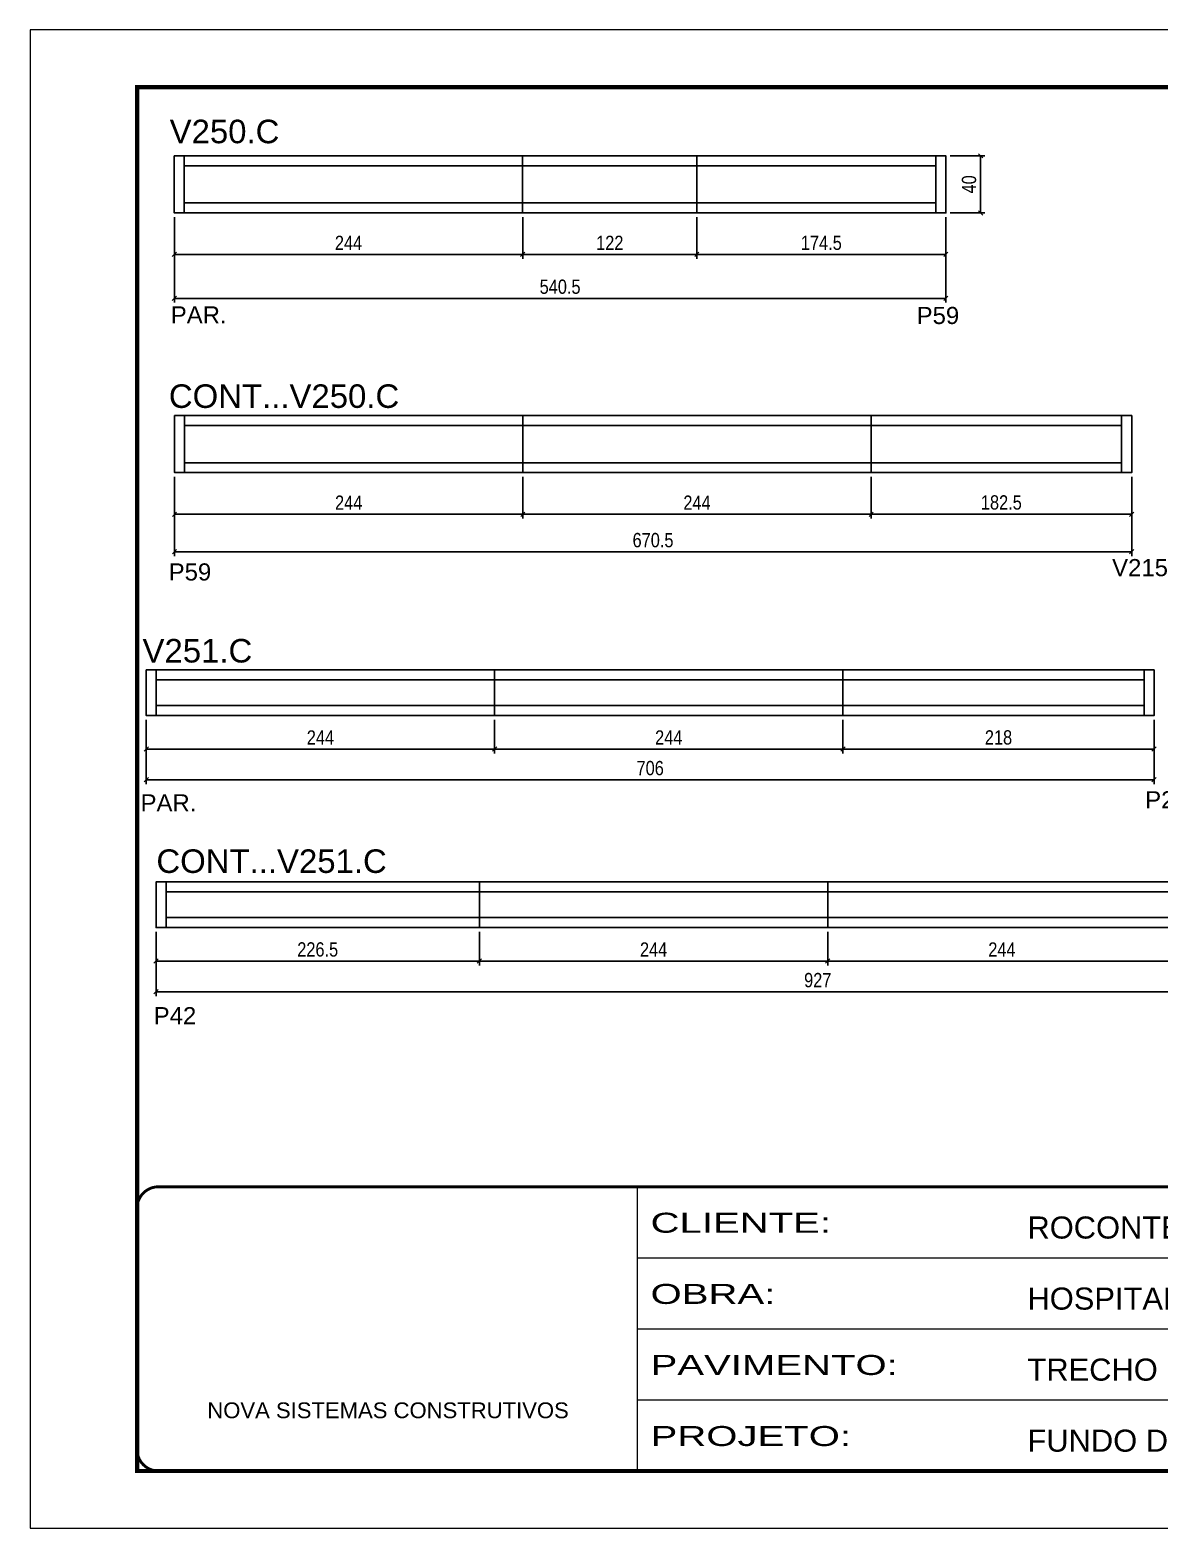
# Model space of a CAD drawing. Extents: x 2954 to 9234, y 774 to 9864.
# Drawn here: x 2954 to 3745, y 6517 to 7567 of the extents above; entities that cross this region are included whole.
import ezdxf

# ---------------------------------------------------------------- set-up
doc = ezdxf.new("R2010")
doc.units = 0
doc.linetypes.add('CONTINUO', pattern=[0])
doc.linetypes.add('DASHED', pattern=[0.75, 0.5, -0.25])
for name, color, linetype in [('5', 5, 'Continuous'), ('NOMENCLATURA', 7, 'Continuous'), ('Painéis', 200, 'Continuous'), ('SARR_2.2x7', 40, 'Continuous')]:
    doc.layers.add(name, color=color, linetype=linetype)
for name, color, linetype, lineweight in [('Escoras', 2, 'Continuous', 25), ('Folhas', 255, 'Continuous', 9), ('Romaneio', 3, 'Continuous', 13), ('SARRAFO DE PRESSAO', 251, 'DASHED', 9)]:
    doc.layers.add(name, color=color, linetype=linetype, lineweight=lineweight)
doc.styles.add('ARIAL', font='arial.ttf')
doc.styles.add('COTA TECNICA-50', font='techl___.ttf', dxfattribs={"height": 10})
doc.styles.get("Standard").update_dxf_attribs({"font": 'arial.ttf'})
doc.styles.add('Tecnologia', font='')
doc.styles.get('Tecnologia').set_extended_font_data('Forgotten Futurist')
doc.dimstyles.new('COTA PAINEL-50', dxfattribs={"dimtxt": 10, "dimasz": 3, "dimexe": 3, "dimexo": 3, "dimgap": 3, "dimtad": 1, "dimdec": 1, "dimzin": 12, "dimdsep": 46, "dimtxsty": 'COTA TECNICA-50', "dimblk1": 'OBLIQUE', "dimblk2": 'OBLIQUE', "dimsah": 1, "dimcen": 0.9, "dimclrd": 4, "dimclre": 4, "dimclrt": 240, "dimadec": 1, "dimazin": 3, "dimtfac": 1, "dimtdec": 1, "dimtmove": 0, "dimatfit": 3, "dimfxl": 1, "dimtolj": 1, "dimtzin": 12, "dimarcsym": 0})

# ---------------------------------------------------------------- blocks, each defined once
blk = doc.blocks.new('9999999999')
at = {"color": 30, "linetype": 'CONTINUO'}
for p, q in [((98564.6, 34230.2), (98564.6, 34429.4)), ((98564.6, 34379.6), (99584, 34379.6)), ((98564.6, 34329.8), (99488, 34329.8)), ((98564.6, 34280), (99488, 34280))]:
    blk.add_line(p, q, dxfattribs=at)
at = {"color": 30, "linetype": 'CONTINUO', "const_width": 2}
blk.add_lwpolyline([(99584, 34230.2), (99584, 34414.4, 0.414214), (99569, 34429.4), (98229, 34429.4, 0.414214), (98214, 34414.4), (98214, 34245.2, 0.414214), (98229, 34230.2), (99584, 34230.2)], format="xyb", dxfattribs=at)
at = {"layer": 'Folhas'}
blk.add_lwpolyline([(98139, 34190.2), (99624, 34190.2), (99624, 35240.2), (98139, 35240.2)], close=True, dxfattribs=at)
at = {"layer": 'Folhas', "color": 30, "const_width": 3}
blk.add_lwpolyline([(98214, 34230.2), (99584, 34230.2), (99584, 35200.2), (98214, 35200.2)], close=True, dxfattribs=at)
at = {"color": 7, "linetype": 'Continuous', "ltscale": 5, "style": 'ARIAL'}
for s, height, p in [('ROCONTEC', 15.48, (98837.7, 34393.1)), ('HOSPITAL ASSUNÇÃO', 15.483, (98837.7, 34343.3)), ('TRECHO 2 - TÉRREO', 15.483, (98837.7, 34293.5)), ('NOVA SISTEMAS CONSTRUTIVOS', 11.059, (98263.2, 34267.2)), ('FUNDO DE VIGA', 15.483, (98837.7, 34243.7))]:
    blk.add_text(s, height=height, dxfattribs=at).set_placement(p)
at = {"layer": 'Folhas', "color": 7, "style": 'Tecnologia', "width": 1.5}
for s, p in [('CLIENTE:', (98573.7, 34397.2)), ('OBRA:', (98573.7, 34347.3)), ('PAVIMENTO:', (98573.7, 34297.5)), ('PROJETO:', (98573.7, 34247.7))]:
    blk.add_text(s, height=14, dxfattribs=at).set_placement(p)
blk = doc.blocks.new('_Oblique')
at = {"color": 0, "linetype": 'ByBlock', "lineweight": -2}
blk.add_line((-0.5, -0.5), (0.5, 0.5), dxfattribs=at)
blk = doc.blocks.new('*D329')
at = {"layer": 'Defpoints', "color": 0, "linetype": 'ByBlock', "transparency": 16777216}
for p in [(3055.1, 7256.9), (3299.1, 7256.9), (3299.1, 7227.8)]:
    blk.add_point(p, dxfattribs=at)
at = {"layer": 'Escoras', "color": 4, "linetype": 'ByBlock', "lineweight": -2, "transparency": 16777216}
for p, q in [((3055.1, 7253.9), (3055.1, 7224.8)), ((3299.1, 7253.9), (3299.1, 7224.8)), ((3055.1, 7227.8), (3299.1, 7227.8))]:
    blk.add_line(p, q, dxfattribs=at)
at = {"layer": 'Escoras', "color": 4, "linetype": 'ByBlock', "lineweight": -2, "transparency": 16777216, "xscale": 3, "yscale": 3, "zscale": 3, "rotation": 180}
blk.add_blockref('_Oblique', (3055.1, 7227.8), dxfattribs=at)
at = {"layer": 'Escoras', "color": 4, "linetype": 'ByBlock', "lineweight": -2, "transparency": 16777216, "xscale": 3, "yscale": 3, "zscale": 3}
blk.add_blockref('_Oblique', (3299.1, 7227.8), dxfattribs=at)
at = {"layer": 'Escoras', "color": 240, "linetype": 'ByBlock', "transparency": 16777216, "insert": (3177.1, 7235.9), "char_height": 10, "attachment_point": 5, "style": 'COTA TECNICA-50'}
blk.add_mtext('\\A1;244', dxfattribs=at)
blk = doc.blocks.new('*D330')
at = {"layer": 'Defpoints', "color": 0, "linetype": 'ByBlock', "transparency": 16777216}
for p in [(3299.1, 7256.9), (3543.1, 7256.9), (3543.1, 7227.8)]:
    blk.add_point(p, dxfattribs=at)
at = {"layer": 'Escoras', "color": 4, "linetype": 'ByBlock', "lineweight": -2, "transparency": 16777216}
for p, q in [((3299.1, 7253.9), (3299.1, 7224.8)), ((3543.1, 7253.9), (3543.1, 7224.8)), ((3299.1, 7227.8), (3543.1, 7227.8))]:
    blk.add_line(p, q, dxfattribs=at)
at = {"layer": 'Escoras', "color": 4, "linetype": 'ByBlock', "lineweight": -2, "transparency": 16777216, "xscale": 3, "yscale": 3, "zscale": 3, "rotation": 180}
blk.add_blockref('_Oblique', (3299.1, 7227.8), dxfattribs=at)
at = {"layer": 'Escoras', "color": 4, "linetype": 'ByBlock', "lineweight": -2, "transparency": 16777216, "xscale": 3, "yscale": 3, "zscale": 3}
blk.add_blockref('_Oblique', (3543.1, 7227.8), dxfattribs=at)
at = {"layer": 'Escoras', "color": 240, "linetype": 'ByBlock', "transparency": 16777216, "insert": (3421.1, 7235.9), "char_height": 10, "attachment_point": 5, "style": 'COTA TECNICA-50'}
blk.add_mtext('\\A1;244', dxfattribs=at)
blk = doc.blocks.new('*D331')
at = {"layer": 'Defpoints', "color": 0, "linetype": 'ByBlock', "transparency": 16777216}
for p in [(3055, 7439), (3299, 7439), (3299, 7409.9)]:
    blk.add_point(p, dxfattribs=at)
at = {"layer": 'Escoras', "color": 4, "linetype": 'ByBlock', "lineweight": -2, "transparency": 16777216}
for p, q in [((3055, 7436), (3055, 7406.9)), ((3299, 7436), (3299, 7406.9)), ((3055, 7409.9), (3299, 7409.9))]:
    blk.add_line(p, q, dxfattribs=at)
at = {"layer": 'Escoras', "color": 4, "linetype": 'ByBlock', "lineweight": -2, "transparency": 16777216, "xscale": 3, "yscale": 3, "zscale": 3, "rotation": 180}
blk.add_blockref('_Oblique', (3055, 7409.9), dxfattribs=at)
at = {"layer": 'Escoras', "color": 4, "linetype": 'ByBlock', "lineweight": -2, "transparency": 16777216, "xscale": 3, "yscale": 3, "zscale": 3}
blk.add_blockref('_Oblique', (3299, 7409.9), dxfattribs=at)
at = {"layer": 'Escoras', "color": 240, "linetype": 'ByBlock', "transparency": 16777216, "insert": (3177, 7418), "char_height": 10, "attachment_point": 5, "style": 'COTA TECNICA-50'}
blk.add_mtext('\\A1;244', dxfattribs=at)
blk = doc.blocks.new('*D332')
at = {"layer": 'Defpoints', "color": 0, "linetype": 'ByBlock', "transparency": 16777216}
for p in [(3299, 7439), (3421, 7439), (3421, 7409.9)]:
    blk.add_point(p, dxfattribs=at)
at = {"layer": 'Escoras', "color": 4, "linetype": 'ByBlock', "lineweight": -2, "transparency": 16777216}
for p, q in [((3299, 7436), (3299, 7406.9)), ((3421, 7436), (3421, 7406.9)), ((3299, 7409.9), (3421, 7409.9))]:
    blk.add_line(p, q, dxfattribs=at)
at = {"layer": 'Escoras', "color": 4, "linetype": 'ByBlock', "lineweight": -2, "transparency": 16777216, "xscale": 3, "yscale": 3, "zscale": 3, "rotation": 180}
blk.add_blockref('_Oblique', (3299, 7409.9), dxfattribs=at)
at = {"layer": 'Escoras', "color": 4, "linetype": 'ByBlock', "lineweight": -2, "transparency": 16777216, "xscale": 3, "yscale": 3, "zscale": 3}
blk.add_blockref('_Oblique', (3421, 7409.9), dxfattribs=at)
at = {"layer": 'Escoras', "color": 240, "linetype": 'ByBlock', "transparency": 16777216, "insert": (3360, 7418), "char_height": 10, "attachment_point": 5, "style": 'COTA TECNICA-50'}
blk.add_mtext('\\A1;122', dxfattribs=at)
blk = doc.blocks.new('*D333')
at = {"layer": 'Defpoints', "color": 0, "linetype": 'ByBlock', "transparency": 16777216}
for p in [(3421, 7439), (3595.4, 7439), (3595.4, 7409.9)]:
    blk.add_point(p, dxfattribs=at)
at = {"layer": 'Escoras', "color": 4, "linetype": 'ByBlock', "lineweight": -2, "transparency": 16777216}
for p, q in [((3421, 7436), (3421, 7406.9)), ((3595.4, 7436), (3595.4, 7406.9)), ((3421, 7409.9), (3595.4, 7409.9))]:
    blk.add_line(p, q, dxfattribs=at)
at = {"layer": 'Escoras', "color": 4, "linetype": 'ByBlock', "lineweight": -2, "transparency": 16777216, "xscale": 3, "yscale": 3, "zscale": 3, "rotation": 180}
blk.add_blockref('_Oblique', (3421, 7409.9), dxfattribs=at)
at = {"layer": 'Escoras', "color": 4, "linetype": 'ByBlock', "lineweight": -2, "transparency": 16777216, "xscale": 3, "yscale": 3, "zscale": 3}
blk.add_blockref('_Oblique', (3595.4, 7409.9), dxfattribs=at)
at = {"layer": 'Escoras', "color": 240, "linetype": 'ByBlock', "transparency": 16777216, "insert": (3508.2, 7418), "char_height": 10, "attachment_point": 5, "style": 'COTA TECNICA-50'}
blk.add_mtext('\\A1;174.5', dxfattribs=at)
blk = doc.blocks.new('*D334')
at = {"layer": 'Defpoints', "color": 0, "linetype": 'ByBlock', "transparency": 16777216}
for p in [(3595.4, 7479), (3619.8, 7479), (3595.4, 7439)]:
    blk.add_point(p, dxfattribs=at)
at = {"layer": 'Escoras', "color": 4, "linetype": 'ByBlock', "lineweight": -2, "transparency": 16777216}
for p, q in [((3598.4, 7479), (3622.8, 7479)), ((3619.8, 7439), (3619.8, 7479)), ((3598.4, 7439), (3622.8, 7439))]:
    blk.add_line(p, q, dxfattribs=at)
at = {"layer": 'Escoras', "color": 4, "linetype": 'ByBlock', "lineweight": -2, "transparency": 16777216, "xscale": 3, "yscale": 3, "zscale": 3}
for p, rotation in [((3619.8, 7479), 90), ((3619.8, 7439), 270)]:
    blk.add_blockref('_Oblique', p, dxfattribs=dict(at, rotation=rotation))
at = {"layer": 'Escoras', "color": 240, "linetype": 'ByBlock', "transparency": 16777216, "insert": (3611.7, 7459), "char_height": 10, "attachment_point": 5, "rotation": 90, "style": 'COTA TECNICA-50'}
blk.add_mtext('\\A1;40', dxfattribs=at)
blk = doc.blocks.new('*D335')
at = {"layer": 'Defpoints', "color": 0, "linetype": 'ByBlock', "transparency": 16777216}
for p in [(3543.1, 7256.9), (3725.6, 7256.9), (3725.6, 7227.8)]:
    blk.add_point(p, dxfattribs=at)
at = {"layer": 'Escoras', "color": 4, "linetype": 'ByBlock', "lineweight": -2, "transparency": 16777216}
for p, q in [((3543.1, 7253.9), (3543.1, 7224.8)), ((3725.6, 7253.9), (3725.6, 7224.8)), ((3543.1, 7227.8), (3725.6, 7227.8))]:
    blk.add_line(p, q, dxfattribs=at)
at = {"layer": 'Escoras', "color": 4, "linetype": 'ByBlock', "lineweight": -2, "transparency": 16777216, "xscale": 3, "yscale": 3, "zscale": 3, "rotation": 180}
blk.add_blockref('_Oblique', (3543.1, 7227.8), dxfattribs=at)
at = {"layer": 'Escoras', "color": 4, "linetype": 'ByBlock', "lineweight": -2, "transparency": 16777216, "xscale": 3, "yscale": 3, "zscale": 3}
blk.add_blockref('_Oblique', (3725.6, 7227.8), dxfattribs=at)
at = {"layer": 'Escoras', "color": 240, "linetype": 'ByBlock', "transparency": 16777216, "insert": (3634.3, 7236), "char_height": 10, "attachment_point": 5, "style": 'COTA TECNICA-50'}
blk.add_mtext('\\A1;182.5', dxfattribs=at)
blk = doc.blocks.new('*D272')
at = {"layer": 'Defpoints', "color": 0, "linetype": 'ByBlock', "transparency": 16777216}
for p in [(3055.1, 7256.9), (3725.6, 7256.9), (3725.6, 7201.5)]:
    blk.add_point(p, dxfattribs=at)
at = {"layer": 'Escoras', "color": 4, "linetype": 'ByBlock', "lineweight": -2, "transparency": 16777216}
for p, q in [((3055.1, 7253.9), (3055.1, 7198.5)), ((3725.6, 7253.9), (3725.6, 7198.5)), ((3055.1, 7201.5), (3725.6, 7201.5))]:
    blk.add_line(p, q, dxfattribs=at)
at = {"layer": 'Escoras', "color": 4, "linetype": 'ByBlock', "lineweight": -2, "transparency": 16777216, "xscale": 3, "yscale": 3, "zscale": 3, "rotation": 180}
blk.add_blockref('_Oblique', (3055.1, 7201.5), dxfattribs=at)
at = {"layer": 'Escoras', "color": 4, "linetype": 'ByBlock', "lineweight": -2, "transparency": 16777216, "xscale": 3, "yscale": 3, "zscale": 3}
blk.add_blockref('_Oblique', (3725.6, 7201.5), dxfattribs=at)
at = {"layer": 'Escoras', "color": 240, "linetype": 'ByBlock', "transparency": 16777216, "insert": (3390.3, 7209.6), "char_height": 10, "attachment_point": 5, "style": 'COTA TECNICA-50'}
blk.add_mtext('\\A1;670.5', dxfattribs=at)
blk = doc.blocks.new('*D273')
at = {"layer": 'Defpoints', "color": 0, "linetype": 'ByBlock', "transparency": 16777216}
for p in [(3055, 7439), (3595.4, 7439), (3595.4, 7379.1)]:
    blk.add_point(p, dxfattribs=at)
at = {"layer": 'Escoras', "color": 4, "linetype": 'ByBlock', "lineweight": -2, "transparency": 16777216}
for p, q in [((3055, 7436), (3055, 7376.1)), ((3595.4, 7436), (3595.4, 7376.1)), ((3055, 7379.1), (3595.4, 7379.1))]:
    blk.add_line(p, q, dxfattribs=at)
at = {"layer": 'Escoras', "color": 4, "linetype": 'ByBlock', "lineweight": -2, "transparency": 16777216, "xscale": 3, "yscale": 3, "zscale": 3, "rotation": 180}
blk.add_blockref('_Oblique', (3055, 7379.1), dxfattribs=at)
at = {"layer": 'Escoras', "color": 4, "linetype": 'ByBlock', "lineweight": -2, "transparency": 16777216, "xscale": 3, "yscale": 3, "zscale": 3}
blk.add_blockref('_Oblique', (3595.4, 7379.1), dxfattribs=at)
at = {"layer": 'Escoras', "color": 240, "linetype": 'ByBlock', "transparency": 16777216, "insert": (3325.2, 7387.2), "char_height": 10, "attachment_point": 5, "style": 'COTA TECNICA-50'}
blk.add_mtext('\\A1;540.5', dxfattribs=at)
blk = doc.blocks.new('*D291')
at = {"layer": 'Defpoints', "color": 0, "linetype": 'ByBlock', "transparency": 16777216}
for p in [(3512.7, 6938.1), (3756.7, 6938.1), (3512.7, 6914.6)]:
    blk.add_point(p, dxfattribs=at)
at = {"layer": 'Romaneio', "color": 4, "linetype": 'ByBlock', "lineweight": -2, "transparency": 16777216}
for p, q in [((3512.7, 6935.1), (3512.7, 6911.6)), ((3756.7, 6935.1), (3756.7, 6911.6)), ((3756.7, 6914.6), (3512.7, 6914.6))]:
    blk.add_line(p, q, dxfattribs=at)
at = {"layer": 'Romaneio', "color": 4, "linetype": 'ByBlock', "lineweight": -2, "transparency": 16777216, "xscale": 3, "yscale": 3, "zscale": 3, "rotation": 180}
blk.add_blockref('_Oblique', (3512.7, 6914.6), dxfattribs=at)
at = {"layer": 'Romaneio', "color": 4, "linetype": 'ByBlock', "lineweight": -2, "transparency": 16777216, "xscale": 3, "yscale": 3, "zscale": 3}
blk.add_blockref('_Oblique', (3756.7, 6914.6), dxfattribs=at)
at = {"layer": 'Romaneio', "color": 240, "linetype": 'ByBlock', "transparency": 16777216, "insert": (3634.7, 6922.7), "char_height": 10, "attachment_point": 5, "style": 'COTA TECNICA-50'}
blk.add_mtext('\\A1;244', dxfattribs=at)
blk = doc.blocks.new('*D292')
at = {"layer": 'Defpoints', "color": 0, "linetype": 'ByBlock', "transparency": 16777216}
for p in [(3042.2, 6938.1), (3969.2, 6938.1), (3042.2, 6893.1)]:
    blk.add_point(p, dxfattribs=at)
at = {"layer": 'Romaneio', "color": 4, "linetype": 'ByBlock', "lineweight": -2, "transparency": 16777216}
for p, q in [((3042.2, 6935.1), (3042.2, 6890.1)), ((3969.2, 6935.1), (3969.2, 6890.1)), ((3969.2, 6893.1), (3042.2, 6893.1))]:
    blk.add_line(p, q, dxfattribs=at)
at = {"layer": 'Romaneio', "color": 4, "linetype": 'ByBlock', "lineweight": -2, "transparency": 16777216, "xscale": 3, "yscale": 3, "zscale": 3, "rotation": 180}
blk.add_blockref('_Oblique', (3042.2, 6893.1), dxfattribs=at)
at = {"layer": 'Romaneio', "color": 4, "linetype": 'ByBlock', "lineweight": -2, "transparency": 16777216, "xscale": 3, "yscale": 3, "zscale": 3}
blk.add_blockref('_Oblique', (3969.2, 6893.1), dxfattribs=at)
at = {"layer": 'Romaneio', "color": 240, "linetype": 'ByBlock', "transparency": 16777216, "insert": (3505.7, 6901.2), "char_height": 10, "attachment_point": 5, "style": 'COTA TECNICA-50'}
blk.add_mtext('\\A1;927', dxfattribs=at)
blk = doc.blocks.new('*D247')
at = {"layer": 'Defpoints', "color": 0, "linetype": 'ByBlock', "transparency": 16777216}
for p in [(3035.3, 7086.7), (3279.3, 7086.7), (3279.3, 7063.2)]:
    blk.add_point(p, dxfattribs=at)
at = {"layer": 'Romaneio', "color": 4, "linetype": 'ByBlock', "lineweight": -2, "transparency": 16777216}
for p, q in [((3035.3, 7083.7), (3035.3, 7060.2)), ((3279.3, 7083.7), (3279.3, 7060.2)), ((3035.3, 7063.2), (3279.3, 7063.2))]:
    blk.add_line(p, q, dxfattribs=at)
at = {"layer": 'Romaneio', "color": 4, "linetype": 'ByBlock', "lineweight": -2, "transparency": 16777216, "xscale": 3, "yscale": 3, "zscale": 3, "rotation": 180}
blk.add_blockref('_Oblique', (3035.3, 7063.2), dxfattribs=at)
at = {"layer": 'Romaneio', "color": 4, "linetype": 'ByBlock', "lineweight": -2, "transparency": 16777216, "xscale": 3, "yscale": 3, "zscale": 3}
blk.add_blockref('_Oblique', (3279.3, 7063.2), dxfattribs=at)
at = {"layer": 'Romaneio', "color": 240, "linetype": 'ByBlock', "transparency": 16777216, "insert": (3157.3, 7071.3), "char_height": 10, "attachment_point": 5, "style": 'COTA TECNICA-50'}
blk.add_mtext('\\A1;244', dxfattribs=at)
blk = doc.blocks.new('*D248')
at = {"layer": 'Defpoints', "color": 0, "linetype": 'ByBlock', "transparency": 16777216}
for p in [(3279.3, 7086.7), (3523.3, 7086.7), (3523.3, 7063.2)]:
    blk.add_point(p, dxfattribs=at)
at = {"layer": 'Romaneio', "color": 4, "linetype": 'ByBlock', "lineweight": -2, "transparency": 16777216}
for p, q in [((3279.3, 7083.7), (3279.3, 7060.2)), ((3523.3, 7083.7), (3523.3, 7060.2)), ((3279.3, 7063.2), (3523.3, 7063.2))]:
    blk.add_line(p, q, dxfattribs=at)
at = {"layer": 'Romaneio', "color": 4, "linetype": 'ByBlock', "lineweight": -2, "transparency": 16777216, "xscale": 3, "yscale": 3, "zscale": 3, "rotation": 180}
blk.add_blockref('_Oblique', (3279.3, 7063.2), dxfattribs=at)
at = {"layer": 'Romaneio', "color": 4, "linetype": 'ByBlock', "lineweight": -2, "transparency": 16777216, "xscale": 3, "yscale": 3, "zscale": 3}
blk.add_blockref('_Oblique', (3523.3, 7063.2), dxfattribs=at)
at = {"layer": 'Romaneio', "color": 240, "linetype": 'ByBlock', "transparency": 16777216, "insert": (3401.3, 7071.3), "char_height": 10, "attachment_point": 5, "style": 'COTA TECNICA-50'}
blk.add_mtext('\\A1;244', dxfattribs=at)
blk = doc.blocks.new('*D249')
at = {"layer": 'Defpoints', "color": 0, "linetype": 'ByBlock', "transparency": 16777216}
for p in [(3523.3, 7086.7), (3741.3, 7086.7), (3741.3, 7063.2)]:
    blk.add_point(p, dxfattribs=at)
at = {"layer": 'Romaneio', "color": 4, "linetype": 'ByBlock', "lineweight": -2, "transparency": 16777216}
for p, q in [((3523.3, 7083.7), (3523.3, 7060.2)), ((3741.3, 7083.7), (3741.3, 7060.2)), ((3523.3, 7063.2), (3741.3, 7063.2))]:
    blk.add_line(p, q, dxfattribs=at)
at = {"layer": 'Romaneio', "color": 4, "linetype": 'ByBlock', "lineweight": -2, "transparency": 16777216, "xscale": 3, "yscale": 3, "zscale": 3, "rotation": 180}
blk.add_blockref('_Oblique', (3523.3, 7063.2), dxfattribs=at)
at = {"layer": 'Romaneio', "color": 4, "linetype": 'ByBlock', "lineweight": -2, "transparency": 16777216, "xscale": 3, "yscale": 3, "zscale": 3}
blk.add_blockref('_Oblique', (3741.3, 7063.2), dxfattribs=at)
at = {"layer": 'Romaneio', "color": 240, "linetype": 'ByBlock', "transparency": 16777216, "insert": (3632.3, 7071.3), "char_height": 10, "attachment_point": 5, "style": 'COTA TECNICA-50'}
blk.add_mtext('\\A1;218', dxfattribs=at)
blk = doc.blocks.new('*D250')
at = {"layer": 'Defpoints', "color": 0, "linetype": 'ByBlock', "transparency": 16777216}
for p in [(3035.3, 7086.7), (3741.3, 7086.7), (3035.3, 7041.7)]:
    blk.add_point(p, dxfattribs=at)
at = {"layer": 'Romaneio', "color": 4, "linetype": 'ByBlock', "lineweight": -2, "transparency": 16777216}
for p, q in [((3035.3, 7083.7), (3035.3, 7038.7)), ((3741.3, 7083.7), (3741.3, 7038.7)), ((3741.3, 7041.7), (3035.3, 7041.7))]:
    blk.add_line(p, q, dxfattribs=at)
at = {"layer": 'Romaneio', "color": 4, "linetype": 'ByBlock', "lineweight": -2, "transparency": 16777216, "xscale": 3, "yscale": 3, "zscale": 3, "rotation": 180}
blk.add_blockref('_Oblique', (3035.3, 7041.7), dxfattribs=at)
at = {"layer": 'Romaneio', "color": 4, "linetype": 'ByBlock', "lineweight": -2, "transparency": 16777216, "xscale": 3, "yscale": 3, "zscale": 3}
blk.add_blockref('_Oblique', (3741.3, 7041.7), dxfattribs=at)
at = {"layer": 'Romaneio', "color": 240, "linetype": 'ByBlock', "transparency": 16777216, "insert": (3388.3, 7049.8), "char_height": 10, "attachment_point": 5, "style": 'COTA TECNICA-50'}
blk.add_mtext('\\A1;706', dxfattribs=at)
blk = doc.blocks.new('*D293')
at = {"layer": 'Defpoints', "color": 0, "linetype": 'ByBlock', "transparency": 16777216}
for p in [(3268.7, 6938.1), (3512.7, 6938.1), (3268.7, 6914.6)]:
    blk.add_point(p, dxfattribs=at)
at = {"layer": 'Escoras', "color": 4, "linetype": 'ByBlock', "lineweight": -2, "transparency": 16777216}
for p, q in [((3268.7, 6935.1), (3268.7, 6911.6)), ((3512.7, 6935.1), (3512.7, 6911.6)), ((3512.7, 6914.6), (3268.7, 6914.6))]:
    blk.add_line(p, q, dxfattribs=at)
at = {"layer": 'Escoras', "color": 4, "linetype": 'ByBlock', "lineweight": -2, "transparency": 16777216, "xscale": 3, "yscale": 3, "zscale": 3, "rotation": 180}
blk.add_blockref('_Oblique', (3268.7, 6914.6), dxfattribs=at)
at = {"layer": 'Escoras', "color": 4, "linetype": 'ByBlock', "lineweight": -2, "transparency": 16777216, "xscale": 3, "yscale": 3, "zscale": 3}
blk.add_blockref('_Oblique', (3512.7, 6914.6), dxfattribs=at)
at = {"layer": 'Escoras', "color": 240, "linetype": 'ByBlock', "transparency": 16777216, "insert": (3390.7, 6922.7), "char_height": 10, "attachment_point": 5, "style": 'COTA TECNICA-50'}
blk.add_mtext('\\A1;244', dxfattribs=at)
blk = doc.blocks.new('*D253')
at = {"layer": 'Defpoints', "color": 0, "linetype": 'ByBlock', "transparency": 16777216}
for p in [(3042.2, 6938.1), (3268.7, 6938.1), (3042.2, 6914.6)]:
    blk.add_point(p, dxfattribs=at)
at = {"layer": 'Escoras', "color": 4, "linetype": 'ByBlock', "lineweight": -2, "transparency": 16777216}
for p, q in [((3042.2, 6935.1), (3042.2, 6911.6)), ((3268.7, 6935.1), (3268.7, 6911.6)), ((3268.7, 6914.6), (3042.2, 6914.6))]:
    blk.add_line(p, q, dxfattribs=at)
at = {"layer": 'Escoras', "color": 4, "linetype": 'ByBlock', "lineweight": -2, "transparency": 16777216, "xscale": 3, "yscale": 3, "zscale": 3, "rotation": 180}
blk.add_blockref('_Oblique', (3042.2, 6914.6), dxfattribs=at)
at = {"layer": 'Escoras', "color": 4, "linetype": 'ByBlock', "lineweight": -2, "transparency": 16777216, "xscale": 3, "yscale": 3, "zscale": 3}
blk.add_blockref('_Oblique', (3268.7, 6914.6), dxfattribs=at)
at = {"layer": 'Escoras', "color": 240, "linetype": 'ByBlock', "transparency": 16777216, "insert": (3155.4, 6922.7), "char_height": 10, "attachment_point": 5, "style": 'COTA TECNICA-50'}
blk.add_mtext('\\A1;226.5', dxfattribs=at)

msp = doc.modelspace()

# ---------------------------------------------------------------- linework, layer by layer
at = {"layer": 'Painéis', "linetype": 'Continuous'}
for points in [[(3054.96, 7478.99), (3298.96, 7478.99), (3298.96, 7438.99), (3054.96, 7438.99)], [(3298.96, 7478.99), (3420.96, 7478.99), (3420.96, 7438.99), (3298.96, 7438.99)], [(3420.96, 7478.99), (3595.44, 7478.99), (3595.44, 7438.99), (3420.96, 7438.99)], [(3055.11, 7296.93), (3299.11, 7296.93), (3299.11, 7256.93), (3055.11, 7256.93)], [(3299.11, 7296.93), (3543.11, 7296.93), (3543.11, 7256.93), (3299.11, 7256.93)], [(3543.11, 7296.93), (3725.59, 7296.93), (3725.59, 7256.93), (3543.11, 7256.93)], [(3035.28, 7118.66), (3279.28, 7118.66), (3279.28, 7086.66), (3035.28, 7086.66)], [(3279.28, 7118.66), (3523.28, 7118.66), (3523.28, 7086.66), (3279.28, 7086.66)], [(3523.28, 7086.66), (3523.28, 7118.66), (3741.28, 7118.66), (3741.28, 7086.66)], [(3268.66, 6938.06), (3268.66, 6970.06), (3042.16, 6970.06), (3042.16, 6938.06)], [(3512.66, 6970.06), (3268.66, 6970.06), (3268.66, 6938.06), (3512.66, 6938.06)], [(3756.66, 6970.06), (3512.66, 6970.06), (3512.66, 6938.06), (3756.66, 6938.06)], [(3512.66, 6970.06), (3512.66, 6970.06), (3512.66, 6938.06), (3512.66, 6938.06)]]:
    msp.add_lwpolyline(points, close=True, dxfattribs=at)
at = {"layer": 'SARR_2.2x7', "linetype": 'Continuous'}
for p, q in [((3061.96, 7478.99), (3061.96, 7438.99)), ((3588.41, 7478.99), (3588.41, 7438.99)), ((3061.96, 7471.99), (3298.96, 7471.99)), ((3298.96, 7471.99), (3420.96, 7471.99)), ((3420.96, 7471.99), (3588.44, 7471.99)), ((3299, 7445.99), (3062, 7445.99)), ((3421, 7445.99), (3299, 7445.99)), ((3588.48, 7445.99), (3421, 7445.99)), ((3062.11, 7296.93), (3062.11, 7256.93)), ((3062.11, 7289.93), (3299.11, 7289.93)), ((3299.11, 7289.93), (3543.11, 7289.93)), ((3543.11, 7289.93), (3718.59, 7289.93)), ((3718.55, 7296.93), (3718.55, 7256.93)), ((3299.14, 7263.93), (3062.14, 7263.93)), ((3543.14, 7263.93), (3299.14, 7263.93)), ((3718.62, 7263.93), (3543.14, 7263.93)), ((3042.28, 7118.66), (3042.28, 7086.66)), ((3279.28, 7111.66), (3042.28, 7111.66)), ((3523.28, 7111.66), (3279.28, 7111.66)), ((3734.28, 7111.66), (3523.28, 7111.66)), ((3734.28, 7086.66), (3734.28, 7118.66)), ((3042.28, 7093.66), (3279.28, 7093.66)), ((3279.28, 7093.66), (3523.28, 7093.66)), ((3523.28, 7093.66), (3734.28, 7093.66)), ((3049.16, 6938.06), (3049.16, 6970.06)), ((3049.16, 6963.06), (3268.66, 6963.06)), ((3268.66, 6963.06), (3512.66, 6963.06)), ((3512.66, 6963.06), (3756.66, 6963.06)), ((3268.66, 6945.06), (3049.16, 6945.06)), ((3512.66, 6945.06), (3268.66, 6945.06)), ((3756.66, 6945.06), (3512.66, 6945.06))]:
    msp.add_line(p, q, dxfattribs=at)

# ---------------------------------------------------------------- block references
at = {"layer": 'SARRAFO DE PRESSAO', "color": 6, "linetype": 'ByBlock'}
msp.add_blockref('9999999999', (-95185.12, -27672.99), dxfattribs=at)

# ---------------------------------------------------------------- texts
at = {"layer": '5', "linetype": 'Continuous'}
for s, rotation, p in [('PAR.', 0.00004, (3052.48, 7361.52)), ('P59', 0.00004, (3574.96, 7361.1)), ('P59', 0.00004, (3051.01, 7181.36)), ('V215', 0.00004, (3711.88, 7184.38)), ('PAR.', 359.99996, (3031.31, 7019.5)), ('P20', 359.99996, (3735.06, 7021.67)), ('P42', 359.99996, (3040.5, 6870.33))]:
    msp.add_text(s, height=12, rotation=rotation, dxfattribs=at).set_placement(p)
at = {"layer": 'NOMENCLATURA', "linetype": 'Continuous'}
for s, p in [('V250.C', (3051.7, 7487.82)), ('CONT...V250.C', (3051.15, 7302.32)), ('V251.C', (3032.71, 7123.86)), ('CONT...V251.C', (3042.41, 6976.39))]:
    msp.add_text(s, height=16.5, dxfattribs=at).set_placement(p)

# ---------------------------------------------------------------- dimensions: what is measured, and where the dimension line sits
at = {"layer": 'Escoras', "linetype": 'ByBlock'}
dim = msp.add_aligned_dim(p1=(3595.44, 7438.99), p2=(3595.44, 7478.99), distance=-24.36, dimstyle='COTA PAINEL-50', override={"dimarcsym": 1}, dxfattribs=at)
dim.commit()
dim.dimension.update_dxf_attribs({"geometry": '*D334', "text_midpoint": (3611.7, 7458.99)})
for base, p1, p2, picture, middle in [((3298.96, 7409.9), (3054.96, 7438.99), (3298.96, 7438.99), '*D331', (3176.96, 7417.97)), ((3595.44, 7379.1), (3054.96, 7438.99), (3595.44, 7438.99), '*D273', (3325.2, 7387.21)), ((3420.96, 7409.9), (3298.96, 7438.99), (3420.96, 7438.99), '*D332', (3359.96, 7417.96)), ((3595.44, 7409.9), (3420.96, 7438.99), (3595.44, 7438.99), '*D333', (3508.2, 7418.01)), ((3299.11, 7227.84), (3055.11, 7256.93), (3299.11, 7256.93), '*D329', (3177.11, 7235.91)), ((3725.59, 7201.53), (3055.11, 7256.93), (3725.59, 7256.93), '*D272', (3390.35, 7209.64)), ((3543.11, 7227.84), (3299.11, 7256.93), (3543.11, 7256.93), '*D330', (3421.11, 7235.91)), ((3725.59, 7227.84), (3543.11, 7256.93), (3725.59, 7256.93), '*D335', (3634.35, 7235.97))]:
    dim = msp.add_linear_dim(base=base, p1=p1, p2=p2, dimstyle='COTA PAINEL-50', override={"dimarcsym": 1}, dxfattribs=at)
    dim.commit()
    dim.dimension.update_dxf_attribs({"geometry": picture, "text_midpoint": middle})
for base, p1, p2, picture, middle in [((3042.16, 6914.6), (3268.66, 6938.06), (3042.16, 6938.06), '*D253', (3155.41, 6922.71)), ((3268.66, 6914.6), (3512.66, 6938.06), (3268.66, 6938.06), '*D293', (3390.66, 6922.68))]:
    dim = msp.add_linear_dim(base=base, p1=p1, p2=p2, angle=180, dimstyle='COTA PAINEL-50', override={"dimarcsym": 1}, dxfattribs=at)
    dim.commit()
    dim.dimension.update_dxf_attribs({"geometry": picture, "text_midpoint": middle})
at = {"layer": 'Romaneio', "linetype": 'ByBlock'}
for base, p1, p2, picture, middle in [((3279.28, 7063.2), (3035.28, 7086.66), (3279.28, 7086.66), '*D247', (3157.28, 7071.27)), ((3035.28, 7041.7), (3741.28, 7086.66), (3035.28, 7086.66), '*D250', (3388.28, 7049.8)), ((3523.28, 7063.2), (3279.28, 7086.66), (3523.28, 7086.66), '*D248', (3401.28, 7071.27)), ((3741.28, 7063.2), (3523.28, 7086.66), (3741.28, 7086.66), '*D249', (3632.28, 7071.29))]:
    dim = msp.add_linear_dim(base=base, p1=p1, p2=p2, dimstyle='COTA PAINEL-50', override={"dimtmove": 1, "dimarcsym": 1}, dxfattribs=at)
    dim.commit()
    dim.dimension.update_dxf_attribs({"geometry": picture, "text_midpoint": middle})
for base, p1, p2, picture, middle in [((3042.16, 6893.11), (3969.16, 6938.06), (3042.16, 6938.06), '*D292', (3505.66, 6901.21)), ((3512.66, 6914.6), (3756.66, 6938.06), (3512.66, 6938.06), '*D291', (3634.66, 6922.68))]:
    dim = msp.add_linear_dim(base=base, p1=p1, p2=p2, angle=180, dimstyle='COTA PAINEL-50', override={"dimtmove": 1, "dimarcsym": 1}, dxfattribs=at)
    dim.commit()
    dim.dimension.update_dxf_attribs({"geometry": picture, "text_midpoint": middle})

doc.saveas('drawing.dxf')
